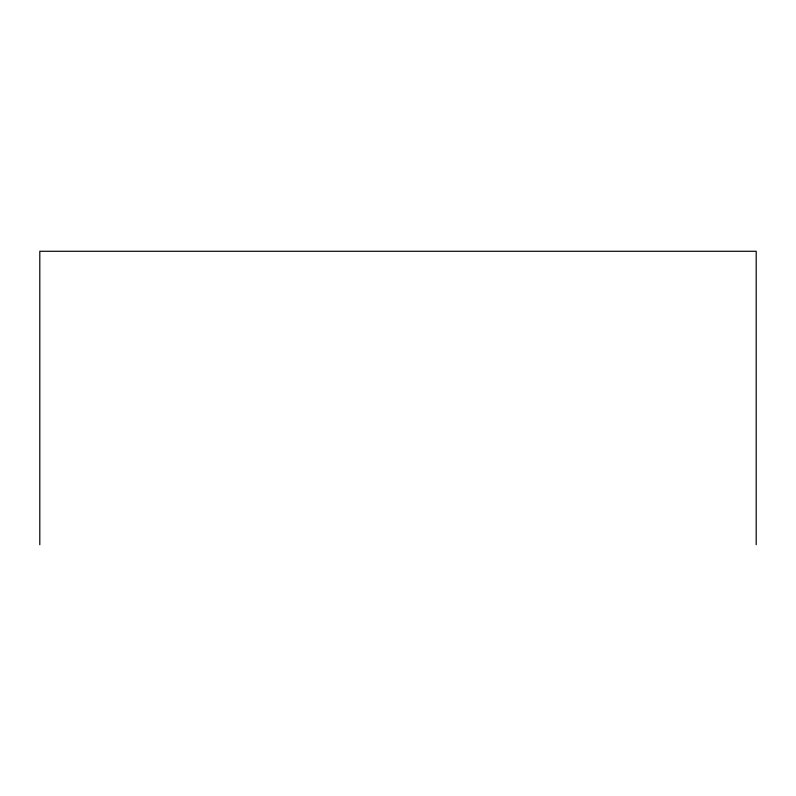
<?xml version="1.0" encoding="UTF-8"?>
<svg xmlns="http://www.w3.org/2000/svg" width="796" height="796" viewBox="0 0 796 796"><rect width="100%" height="100%" fill="white"/><g stroke="black" fill="none" stroke-linecap="round" stroke-linejoin="round"><path stroke-width="1.19" d="M756.2 544.723L756.2 251.277L39.8 251.277L39.8 544.723"/></g></svg>
